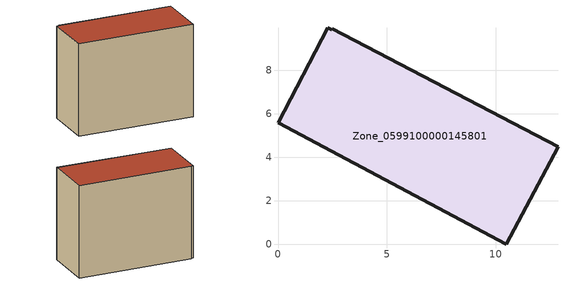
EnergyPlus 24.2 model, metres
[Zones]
Zone_0599100000145801
 floor ground (C_G): 2.5,9.9 12.85,4.49 10.48,0 0,5.58 2.29,9.96 2.47,9.86 z0
 wall outside (C_F): 10.48,0 12.85,4.49 2.5,9.9 2.47,9.86 2.29,9.96 0,5.58 10.48,0 z0:9.4
 roof outside (C_R): 12.85,4.49 2.5,9.9 2.47,9.86 2.29,9.96 0,5.58 10.48,0 z9.4
[BUILDING]
Pand.0599100000145801: North Axis=0; Terrain=City; Loads Convergence Tolerance Value=0.04; Temperature Convergence Tolerance Value=0.4; Solar Distribution=FullExterior; Maximum Number of Warmup Days=25; Minimum Number of Warmup Days=1
[Site:Location]
Rotterdam.The.Hague.AP_ZH_NLD Design_Conditions: Latitude=51.96; Longitude=4.45; Time Zone=1; Elevation=-4.5
[SITE:GROUNDTEMPERATURE:BUILDINGSURFACE]
18, 18, 18, 18, 18, 18, 18, 18, 18, 18, 18, 18
[MATERIAL] Thermal Absorptance=0.9; Solar Absorptance=0.7; Visible Absorptance=0.7
Name | Roughness | Thickness | Conductivity | Density | Specific Heat
G.TI.1946 | MediumSmooth | 0.15 | 1 | 540 | 1210
F.TI.1946 | Rough | 0.3 | 0.857143 | 1920 | 840
R.TI.1946 | MediumRough | 0.2 | 0.1 | 1500 | 1000
[CONSTRUCTION]
C_G: G.TI.1946
C_F: F.TI.1946
C_R: R.TI.1946
[ZONE]
Zone_0599100000145801: Type=1; Multiplier=1; Ceiling Height=Autocalculate; Volume=Autocalculate; Floor Area=autocalculate; Part of Total Floor Area=Yes
[ZONEINFILTRATION:DESIGNFLOWRATE]
Infil_Zone_0599100000145801: Zone or ZoneList or Space or SpaceList=Zone_0599100000145801; Schedule=AlwaysOn; Design Flow Rate Calculation Method=Flow/Area; Flow Rate per Floor Area=0.003; Constant Term Coefficient=1; Temperature Term Coefficient=0; Velocity Term Coefficient=0; Velocity Squared Term Coefficient=0
[HVACTEMPLATE:ZONE:IDEALLOADSAIRSYSTEM]
Zone_0599100000145801: Maximum Heating Supply Air Temperature=50; Minimum Cooling Supply Air Temperature=13; Maximum Heating Supply Air Humidity Ratio=0.0156; Minimum Cooling Supply Air Humidity Ratio=0.0077; Heating Limit=NoLimit; Cooling Limit=NoLimit; Dehumidification Control Type=ConstantSensibleHeatRatio; Cooling Sensible Heat Ratio=0.7; Dehumidification Setpoint=60; Humidification Control Type=None; Humidification Setpoint=30; Outdoor Air Method=None; Outdoor Air Flow Rate per Person=0.00944; Outdoor Air Flow Rate per Zone Floor Area=0; Outdoor Air Flow Rate per Zone=0; Demand Controlled Ventilation Type=None; Outdoor Air Economizer Type=NoEconomizer; Heat Recovery Type=None; Sensible Heat Recovery Effectiveness=0.7; Latent Heat Recovery Effectiveness=0.65
[ZONECONTROL:THERMOSTAT]
ThermostatControl_Zone_0599100000145801: Zone or ZoneList=Zone_0599100000145801; Control Type Schedule=DualSetpointControlType; Control 1=Thermostat_Zone_0599100000145801; Temperature Difference Between Cutout And Setpoint=0
[THERMOSTATSETPOINT:DUALSETPOINT]
Thermostat_Zone_0599100000145801: Heating Setpoint Temperature Schedule=HeatingSetpoint_Zone_0599100000145801; Cooling Setpoint Temperature Schedule=CoolingSetpoint_Zone_0599100000145801
[SCHEDULE:COMPACT]
HeatingSetpoint_Zone_0599100000145801: Through: 12/31, For: AllDays, Until: 24:00, 21
CoolingSetpoint_Zone_0599100000145801: Through: 12/31, For: AllDays, Until: 24:00, 24
DualSetpointControlType: Through: 12/31, For: AllDays, Until: 24:00, 4
AlwaysOn: Through: 12/31, For: AllDays, Until: 24:00, 1
